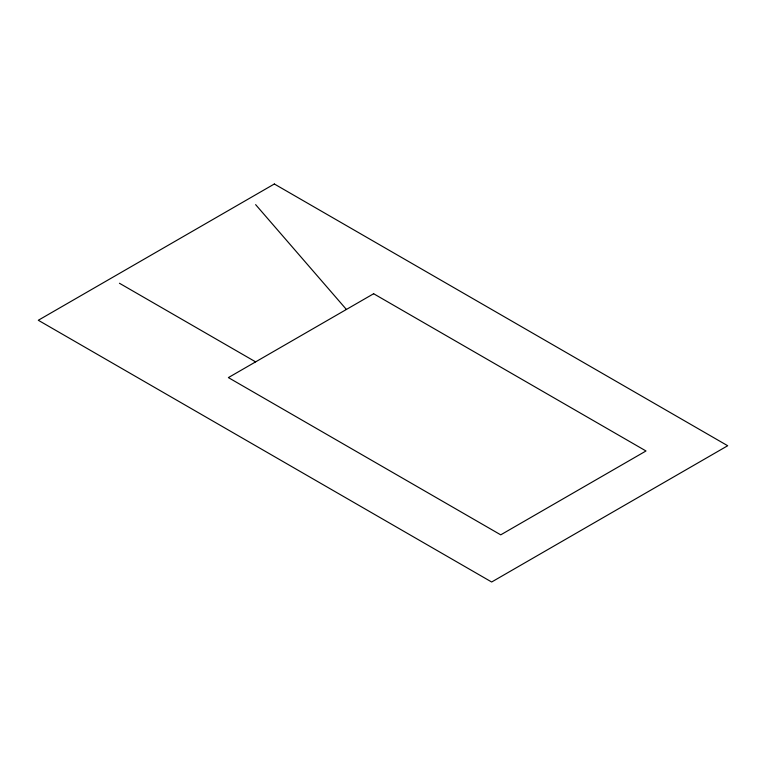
<?xml version="1.0" encoding="UTF-8"?>
<svg xmlns="http://www.w3.org/2000/svg" width="766" height="766" viewBox="0 0 766 766"><rect width="100%" height="100%" fill="white"/><g stroke="black" fill="none" stroke-linecap="round" stroke-linejoin="round"><path stroke-width="1.15" d="M119.439 283.248L255.624 361.868M255.624 204.627L346.404 309.454M274.343 183.993L38.3 320.265L491.657 582.007L727.7 445.735L274.343 183.993M373.636 293.732L228.383 377.6L500.734 534.84L645.997 450.973L373.636 293.732"/></g></svg>
